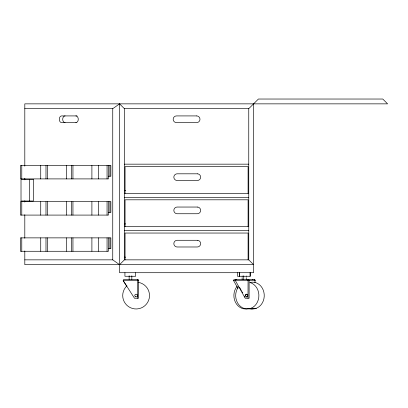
<?xml version="1.0" encoding="UTF-8"?>
<svg xmlns="http://www.w3.org/2000/svg" width="408" height="408" viewBox="0 0 408 408"><rect width="100%" height="100%" fill="white"/><g stroke="black" fill="none" stroke-linecap="round" stroke-linejoin="round"><path stroke-width="0.61" d="M137.715 279.684L123.471 279.623L123.242 280.724L126.648 286.034M255.015 280.143L255 282.683M237.941 288.39L233.672 280.724L233.58 280.133L234.049 279.623L254.301 279.485A0.806 0.403 90 0 1 254.566 279.684M255.031 280.158L255 280.291A0.806 0.699 90 0 0 254.301 279.485M248.069 280.143L248.008 298.248M24.806 250.956L24.806 264.675L253.582 264.675L248.758 259.85L248.758 108.681L258.407 99.032L382.775 99.032L387.6 103.856L24.806 103.856L24.806 166.148M248.758 259.85L124.394 259.85L119.569 264.675L112.746 259.85L24.806 259.85M248.13 280.204L248.008 280.291A0.806 0.403 90 0 1 248.411 279.485A0.806 0.699 90 0 1 249.104 280.291L249.104 298.248L245.223 298.248L235.462 280.724L235.538 279.842L236.451 279.485M24.806 108.681L112.746 108.681L119.569 103.856L124.394 108.681L124.394 259.85M124.394 108.681L248.758 108.681M77.02 115.918L61.669 115.918A3.351 2.372 -90 0 0 59.298 119.269A3.351 2.372 -90 0 0 61.669 122.614L76.204 122.614M124.394 164.164L248.758 164.164M108.304 176.225L110.854 176.225L110.854 165.5L20.4 165.5L20.4 178.903L108.436 178.903L108.436 165.5M124.394 190.694L125.664 190.694M124.394 193.377L248.758 193.377M124.394 197.395L248.758 197.395M108.304 212.405L110.854 212.405L110.854 201.685L20.4 201.685L20.4 215.087L108.436 215.087L108.436 201.685M124.394 223.931L125.664 223.931M124.394 226.613L248.758 226.613M124.394 230.632L248.758 230.632M108.304 248.589L110.854 248.589L110.854 237.869L20.4 237.869L20.4 251.272L108.436 251.272L108.436 237.869M124.394 257.168L125.664 257.168M123.114 280.291L138.516 280.291L138.526 298.248L134.502 298.248L123.242 280.724M233.56 280.291L255.107 280.291M233.672 280.724L234.075 280.724M245.453 295.57A1.341 1.163 90 0 1 246.616 294.229L246.815 294.229M246.815 296.907L246.616 296.907A1.341 1.163 90 0 0 247.773 295.57A1.341 1.163 90 0 0 246.616 294.229M238.471 286.844A13.403 11.608 -90 0 0 237.645 303.037A13.403 11.608 -90 0 0 250.94 308.29L256.3 308.29A13.403 11.608 -90 0 0 263.838 292.041A13.403 11.608 -90 0 0 250.201 282.469M239.527 287.298L241.352 290.583M241.964 291.679L242.571 292.771M244.402 296.06L245.014 297.151M138.506 280.143L138.521 280.291A0.806 0.806 0 0 0 137.715 279.485L137.72 298.248M253.582 103.856L253.582 272.712L119.569 272.712L119.569 103.856M250.349 272.712L250.349 276.272L237.507 276.272L237.507 272.712M250.017 272.712L250.017 276.272M248.089 193.377L248.089 166.576L125.062 166.576L125.062 193.377M248.089 226.613L248.089 199.808L125.062 199.808L125.062 226.613M248.089 259.85L248.089 233.044L125.062 233.044L125.062 259.85M246.248 276.002L246.248 276.272M246.248 277.608L246.248 279.485M243.749 275.737L243.749 279.485M242.133 276.002L242.133 276.272M242.133 277.608L242.133 279.485M239.634 272.712L239.634 276.272M239.302 272.712L239.302 276.272M135.65 272.712L135.65 276.272L124.93 276.272L124.93 272.712M131.825 275.737L131.825 279.485M129.142 275.737L129.142 279.485M112.746 108.681L112.746 259.85M109.905 165.5L109.905 176.225M109.905 201.685L109.905 212.405M109.905 237.869L109.905 248.589M107.059 165.5L107.059 178.903M107.059 201.685L107.059 215.087M107.059 237.869L107.059 251.272M98.532 165.5L98.532 178.903M98.532 201.685L98.532 215.087M98.532 237.869L98.532 251.272M91.897 165.5L91.897 178.903M91.897 201.685L91.897 215.087M91.897 237.869L91.897 251.272M72.945 165.5L72.945 178.903M72.945 201.685L72.945 215.087M72.945 237.869L72.945 251.272M71.573 165.5L71.573 178.903M71.573 201.685L71.573 215.087M71.573 237.869L71.573 251.272M66.31 165.5L66.31 178.903M66.31 201.685L66.31 215.087M66.31 237.869L66.31 251.272M47.359 165.5L47.359 178.903M47.359 201.685L47.359 215.087M47.359 237.869L47.359 251.272M45.987 165.5L45.987 178.903M45.987 201.685L45.987 215.087M45.987 237.869L45.987 251.272M40.729 165.5L40.729 178.903M40.729 201.685L40.729 215.087M40.729 237.869L40.729 251.272M29.544 179.571L29.544 201.016M24.806 178.225L24.806 179.816M24.806 200.777L24.806 202.047M24.806 214.751L24.806 238.252M21.772 165.5L21.772 178.903M21.772 201.685L21.772 215.087M21.772 237.869L21.772 251.272M75.883 115.918A3.351 2.372 -90 0 1 78.254 119.269A3.351 2.372 -90 0 1 75.883 122.614M65.081 122.614A3.351 2.372 90 0 1 62.71 119.269A3.351 2.372 90 0 1 65.081 115.918M247.07 279.684A0.806 0.699 90 0 0 246.616 279.485A0.806 0.403 90 0 0 246.35 279.684M252.965 279.684A0.806 0.699 90 0 0 252.511 279.485A0.806 0.403 90 0 1 252.771 279.684M247.936 308.667A13.403 11.608 -90 0 1 235.309 302.007A13.403 11.608 -90 0 1 237.247 286.135M253.291 308.667A13.403 11.608 90 0 1 248.304 308.642M247.437 296.514A1.341 1.163 -90 0 1 245.794 296.514A1.341 1.163 -90 0 1 245.794 294.622A1.341 1.163 -90 0 1 247.437 294.622M249.829 282.494A13.403 11.608 90 0 1 258.876 294.902A13.403 11.608 90 0 1 250.94 308.29M256.3 308.29A13.403 11.608 90 0 1 250.094 308.642M138.103 282.316A13.403 13.403 0 0 1 148.599 300.436A13.403 13.403 0 0 1 128.607 306.673A13.403 13.403 0 0 1 126.939 285.799M196.631 115.918L176.526 115.918A3.351 3.351 0 0 0 173.176 119.269A3.351 3.351 0 0 0 176.526 122.614L196.631 122.614A3.351 3.351 0 0 0 199.976 119.269A3.351 3.351 0 0 0 196.631 115.918M197.299 173.813L177.194 173.813A3.351 3.351 0 0 0 173.844 177.159A3.351 3.351 0 0 0 177.194 180.509L197.299 180.509A3.351 3.351 0 0 0 200.649 177.159A3.351 3.351 0 0 0 197.299 173.813M33.334 179.571L21.017 179.571L21.017 201.016L33.334 201.016L33.334 179.571M197.299 207.045L177.194 207.045A3.351 3.351 0 0 0 173.844 210.395A3.351 3.351 0 0 0 177.194 213.746L197.299 213.746A3.351 3.351 0 0 0 200.649 210.395A3.351 3.351 0 0 0 197.299 207.045M197.299 240.281L177.194 240.281A3.351 3.351 0 0 0 173.844 243.632A3.351 3.351 0 0 0 177.194 246.983L197.299 246.983A3.351 3.351 0 0 0 200.649 243.632A3.351 3.351 0 0 0 197.299 240.281M135.441 296.728A1.341 1.341 0 0 0 137.455 295.57A1.341 1.341 0 0 0 135.441 294.408A1.341 1.341 0 0 0 135.441 296.728"/></g></svg>
